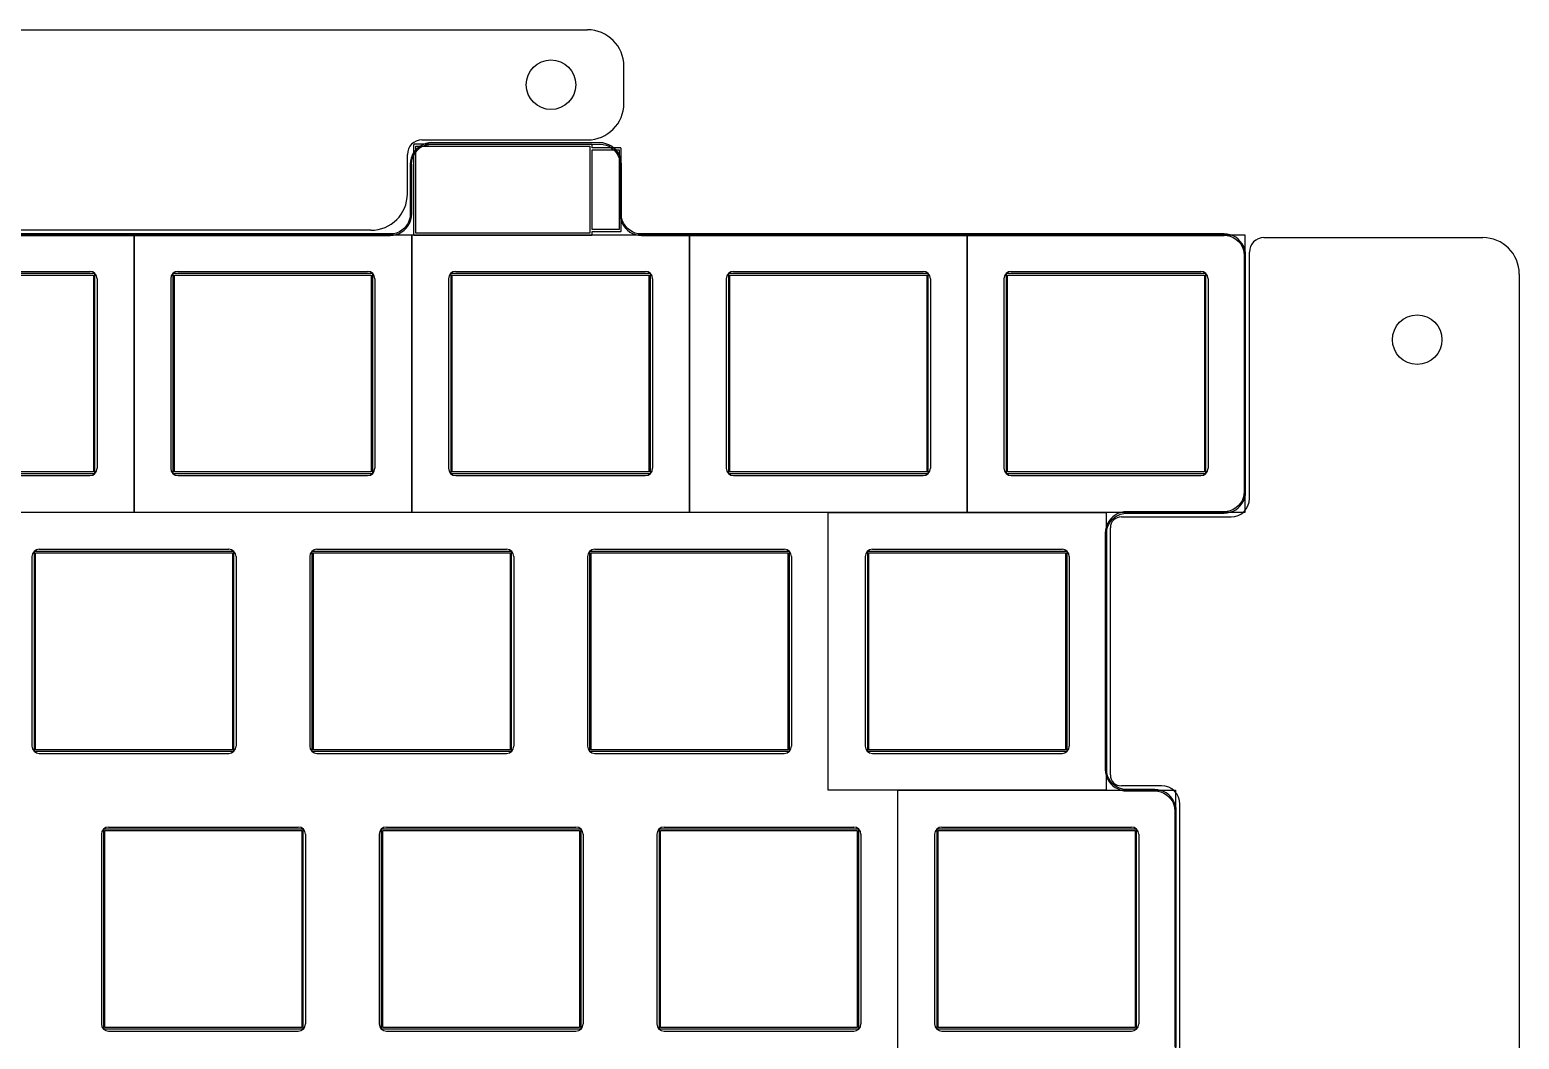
# Model space of a CAD drawing. Header units: millimetres. Extents: x 48 to 497, y 27 to 150.
# Drawn here: x 140.9 to 243, y 81 to 150.2 of the extents above; entities that cross this region are included whole.
import ezdxf

# ---------------------------------------------------------------- set-up
doc = ezdxf.new("R2010")
doc.units = ezdxf.units.MM
doc.layers.add('BLACK', color=20, linetype='Continuous')
doc.layers.add('ref', color=150, linetype='Continuous')

msp = doc.modelspace()

# ---------------------------------------------------------------- linework, layer by layer
for p, q in [((85.51, 150.23), (179.12, 150.23)), ((181.62, 145.18), (181.62, 147.73)), ((167.77, 142.68), (179.12, 142.68)), ((166.77, 138.98), (166.77, 141.68)), ((164.27, 136.48), (89.82, 136.48)), ((225.52, 135.98), (240.53, 135.98)), ((224.52, 118.08), (224.52, 134.98)), ((243.03, 133.48), (243.03, 29.38)), ((215.74, 116.83), (223.27, 116.83)), ((214.99, 99.13), (214.99, 116.08)), ((218.5, 98.38), (215.74, 98.38)), ((219.75, 80.08), (219.75, 97.13))]:
    msp.add_line(p, q)
for centre in [(176.62, 146.46), (236.03, 128.98)]:
    msp.add_circle(centre, 1.7)
for centre, radius, start, end in [((179.12, 147.73), 2.5, 0, 90), ((179.12, 145.18), 2.5, 270, 0), ((167.77, 141.68), 1, 90, 180), ((164.27, 138.98), 2.5, 270, 0), ((225.52, 134.98), 1, 90, 180), ((240.53, 133.48), 2.5, 0, 90), ((223.27, 118.08), 1.25, 270, 0), ((215.74, 116.08), 0.75, 90, 180), ((215.74, 99.13), 0.75, 180, 270), ((218.5, 97.13), 1.25, 0, 90)]:
    msp.add_arc(centre, radius, start, end)
at = {"layer": 'BLACK', "linetype": 'Continuous'}
for p, q in [((167.2, 142.33), (167.19, 142.31)), ((167.19, 142.31), (167.19, 136.21)), ((167.21, 142.35), (167.2, 142.35)), ((167.2, 142.35), (167.2, 142.33)), ((167.23, 142.37), (167.21, 142.36)), ((167.21, 142.36), (167.21, 142.35)), ((167.24, 142.38), (167.23, 142.37)), ((167.25, 142.38), (167.24, 142.38)), ((167.26, 142.38), (167.25, 142.38)), ((167.27, 142.39), (167.26, 142.38)), ((167.26, 142.38), (167.26, 142.38)), ((179.37, 142.39), (167.27, 142.39)), ((167.48, 142.12), (167.33, 141.97)), ((167.48, 142.12), (167.33, 141.97)), ((167.34, 136.29), (167.34, 142.24)), ((167.34, 142.24), (179.29, 142.24)), ((167.47, 141.98), (167.63, 142.13)), ((167.47, 141.98), (167.63, 142.13)), ((167.65, 142.25), (167.48, 142.12)), ((167.65, 142.25), (167.48, 142.12)), ((167.63, 142.13), (167.82, 142.24)), ((167.63, 142.13), (167.82, 142.24)), ((167.83, 142.35), (167.65, 142.25)), ((167.83, 142.35), (167.65, 142.25)), ((167.82, 142.24), (168.02, 142.32)), ((167.82, 142.24), (168.02, 142.32)), ((168.03, 142.43), (167.83, 142.35)), ((168.03, 142.43), (167.83, 142.35)), ((168.02, 142.32), (168.23, 142.37)), ((168.02, 142.32), (168.23, 142.37)), ((168.24, 142.47), (168.03, 142.43)), ((168.24, 142.47), (168.03, 142.43)), ((168.23, 142.37), (168.44, 142.39)), ((168.23, 142.37), (168.44, 142.39)), ((168.45, 142.49), (168.24, 142.47)), ((168.45, 142.49), (168.24, 142.47)), ((168.44, 142.39), (168.45, 142.39)), ((168.44, 142.39), (168.45, 142.39)), ((179.97, 142.48), (168.45, 142.49)), ((168.45, 142.49), (168.45, 142.49)), ((168.45, 142.49), (168.45, 142.49)), ((179.97, 142.48), (168.45, 142.49)), ((168.45, 142.49), (168.45, 142.49)), ((168.45, 142.49), (168.45, 142.49)), ((168.45, 142.39), (179.97, 142.38)), ((168.45, 142.39), (179.97, 142.38)), ((179.29, 142.24), (179.29, 136.29)), ((179.39, 142.38), (179.37, 142.39)), ((179.41, 142.38), (179.39, 142.38)), ((179.41, 142.37), (179.41, 142.38)), ((179.42, 142.37), (179.41, 142.37)), ((179.43, 142.35), (179.42, 142.37)), ((179.44, 142.34), (179.43, 142.35)), ((179.44, 142.33), (179.44, 142.34)), ((179.44, 142.32), (179.44, 142.33)), ((179.44, 142.31), (179.44, 142.32)), ((179.44, 142.32), (179.44, 142.32)), ((179.44, 142.14), (179.44, 142.31)), ((181.37, 142.14), (179.44, 142.14)), ((180.18, 142.47), (179.97, 142.48)), ((179.97, 142.48), (179.97, 142.48)), ((180.18, 142.47), (179.97, 142.48)), ((179.97, 142.48), (179.97, 142.48)), ((179.97, 142.38), (179.98, 142.39)), ((179.97, 142.38), (179.98, 142.39)), ((179.97, 142.38), (179.97, 142.38)), ((179.97, 142.38), (179.97, 142.38)), ((179.97, 142.38), (179.97, 142.38)), ((179.97, 142.38), (179.97, 142.38)), ((179.98, 142.39), (180.19, 142.37)), ((179.98, 142.39), (180.19, 142.37)), ((180.39, 142.42), (180.18, 142.47)), ((180.39, 142.42), (180.18, 142.47)), ((180.19, 142.37), (180.4, 142.32)), ((180.19, 142.37), (180.4, 142.32)), ((180.59, 142.35), (180.39, 142.42)), ((180.59, 142.35), (180.39, 142.42)), ((180.4, 142.32), (180.6, 142.24)), ((180.4, 142.32), (180.6, 142.24)), ((180.77, 142.25), (180.59, 142.35)), ((180.77, 142.25), (180.59, 142.35)), ((180.6, 142.24), (180.78, 142.12)), ((180.6, 142.24), (180.78, 142.12)), ((180.94, 142.12), (180.77, 142.25)), ((180.94, 142.12), (180.77, 142.25)), ((180.78, 142.12), (180.95, 141.98)), ((180.78, 142.12), (180.95, 141.98)), ((181.09, 141.97), (180.94, 142.12)), ((181.09, 141.97), (180.94, 142.12)), ((181.39, 142.13), (181.37, 142.14)), ((181.41, 142.13), (181.39, 142.13)), ((181.41, 142.12), (181.41, 142.13)), ((181.42, 142.12), (181.41, 142.12)), ((181.43, 142.1), (181.42, 142.12)), ((181.44, 142.09), (181.43, 142.1)), ((181.44, 142.08), (181.44, 142.09)), ((181.44, 142.07), (181.44, 142.08)), ((181.44, 142.06), (181.44, 142.07)), ((181.44, 142.07), (181.44, 142.07)), ((181.44, 136.46), (181.44, 142.06)), ((166.98, 141.22), (166.97, 141.01)), ((166.98, 141.22), (166.97, 141.01)), ((166.97, 141.01), (166.97, 141.01)), ((166.97, 141.01), (166.97, 141.01)), ((166.97, 141.01), (166.97, 141.01)), ((166.97, 141.01), (166.97, 137.61)), ((166.97, 141.01), (166.97, 141.01)), ((166.97, 141.01), (166.97, 141.01)), ((166.97, 141.01), (166.97, 141.01)), ((166.97, 141.01), (166.97, 137.61)), ((167.03, 141.42), (166.98, 141.22)), ((167.03, 141.42), (166.98, 141.22)), ((167.1, 141.62), (167.03, 141.42)), ((167.1, 141.62), (167.03, 141.42)), ((167.06, 141.01), (167.08, 141.22)), ((167.06, 141.01), (167.08, 141.22)), ((167.07, 141.01), (167.06, 141.01)), ((167.07, 141.01), (167.06, 141.01)), ((167.07, 137.61), (167.07, 141.01)), ((167.07, 137.61), (167.07, 141.01)), ((167.08, 141.22), (167.13, 141.43)), ((167.08, 141.22), (167.13, 141.43)), ((167.2, 141.81), (167.1, 141.62)), ((167.2, 141.81), (167.1, 141.62)), ((167.13, 141.43), (167.21, 141.63)), ((167.13, 141.43), (167.21, 141.63)), ((167.33, 141.97), (167.2, 141.81)), ((167.33, 141.97), (167.2, 141.81)), ((167.21, 141.63), (167.33, 141.82)), ((167.21, 141.63), (167.33, 141.82)), ((167.33, 141.82), (167.47, 141.98)), ((167.33, 141.82), (167.47, 141.98)), ((179.44, 136.54), (179.44, 141.99)), ((179.44, 141.99), (181.29, 141.99)), ((180.95, 141.98), (181.09, 141.82)), ((180.95, 141.98), (181.09, 141.82)), ((181.22, 141.8), (181.09, 141.97)), ((181.22, 141.8), (181.09, 141.97)), ((181.09, 141.82), (181.2, 141.63)), ((181.09, 141.82), (181.2, 141.63)), ((181.2, 141.63), (181.29, 141.43)), ((181.2, 141.63), (181.29, 141.43)), ((181.32, 141.62), (181.22, 141.8)), ((181.32, 141.62), (181.22, 141.8)), ((181.29, 141.99), (181.29, 136.54)), ((181.29, 141.43), (181.34, 141.22)), ((181.29, 141.43), (181.34, 141.22)), ((181.39, 141.42), (181.32, 141.62)), ((181.39, 141.42), (181.32, 141.62)), ((181.34, 141.22), (181.35, 141.01)), ((181.34, 141.22), (181.35, 141.01)), ((181.35, 141.01), (181.35, 141)), ((181.35, 141.01), (181.35, 141)), ((181.35, 141), (181.35, 141)), ((181.35, 141), (181.35, 141)), ((181.35, 141), (181.35, 137.61)), ((181.35, 141), (181.35, 141)), ((181.35, 141), (181.35, 141)), ((181.35, 141), (181.35, 137.61)), ((181.44, 141.21), (181.39, 141.42)), ((181.44, 141.21), (181.39, 141.42)), ((181.45, 141), (181.44, 141.21)), ((181.45, 141), (181.44, 141.21)), ((181.45, 137.61), (181.45, 141)), ((181.45, 141), (181.45, 141)), ((181.45, 137.61), (181.45, 141)), ((181.45, 141), (181.45, 141)), ((166.82, 136.98), (166.71, 136.8)), ((166.82, 136.98), (166.71, 136.8)), ((166.9, 137.18), (166.82, 136.98)), ((166.9, 137.18), (166.82, 136.98)), ((166.83, 136.81), (166.93, 136.99)), ((166.83, 136.81), (166.93, 136.99)), ((166.96, 137.39), (166.9, 137.18)), ((166.96, 137.39), (166.9, 137.18)), ((166.93, 136.99), (167.01, 137.19)), ((166.93, 136.99), (167.01, 137.19)), ((166.97, 137.6), (166.96, 137.39)), ((166.97, 137.6), (166.96, 137.39)), ((166.97, 137.61), (166.97, 137.6)), ((166.97, 137.61), (166.97, 137.6)), ((167.01, 137.19), (167.05, 137.4)), ((167.01, 137.19), (167.05, 137.4)), ((167.05, 137.4), (167.07, 137.61)), ((167.05, 137.4), (167.07, 137.61)), ((167.07, 137.61), (167.07, 137.61)), ((167.07, 137.61), (167.07, 137.61)), ((167.07, 137.61), (167.07, 137.61)), ((167.07, 137.61), (167.07, 137.61)), ((167.07, 137.61), (167.07, 137.61)), ((167.07, 137.61), (167.07, 137.61)), ((181.35, 137.61), (181.37, 137.4)), ((181.35, 137.61), (181.37, 137.4)), ((181.37, 137.4), (181.41, 137.19)), ((181.37, 137.4), (181.41, 137.19)), ((181.41, 137.19), (181.49, 136.99)), ((181.41, 137.19), (181.49, 136.99)), ((181.45, 137.6), (181.45, 137.61)), ((181.45, 137.61), (181.45, 137.61)), ((181.45, 137.61), (181.45, 137.61)), ((181.45, 137.6), (181.45, 137.61)), ((181.45, 137.61), (181.45, 137.61)), ((181.45, 137.61), (181.45, 137.61)), ((181.46, 137.39), (181.45, 137.6)), ((181.46, 137.39), (181.45, 137.6)), ((181.51, 137.18), (181.46, 137.39)), ((181.51, 137.18), (181.46, 137.39)), ((181.49, 136.99), (181.59, 136.81)), ((181.49, 136.99), (181.59, 136.81)), ((181.6, 136.98), (181.51, 137.18)), ((181.6, 136.98), (181.51, 137.18)), ((181.71, 136.8), (181.6, 136.98)), ((181.71, 136.8), (181.6, 136.98)), ((165.59, 136.23), (63.31, 136.23)), ((165.59, 136.23), (63.31, 136.23)), ((63.31, 136.13), (165.59, 136.13)), ((63.31, 136.13), (165.59, 136.13)), ((165.6, 136.23), (165.59, 136.23)), ((165.59, 136.23), (165.59, 136.23)), ((165.6, 136.23), (165.59, 136.23)), ((165.59, 136.23), (165.59, 136.23)), ((165.59, 136.13), (165.8, 136.15)), ((165.59, 136.13), (165.8, 136.15)), ((165.81, 136.24), (165.6, 136.23)), ((165.81, 136.24), (165.6, 136.23)), ((165.8, 136.15), (166.01, 136.19)), ((165.8, 136.15), (166.01, 136.19)), ((166.02, 136.29), (165.81, 136.24)), ((166.02, 136.29), (165.81, 136.24)), ((166.01, 136.19), (166.2, 136.26)), ((166.01, 136.19), (166.2, 136.26)), ((166.22, 136.38), (166.02, 136.29)), ((166.22, 136.38), (166.02, 136.29)), ((166.2, 136.26), (166.39, 136.37)), ((166.2, 136.26), (166.39, 136.37)), ((166.4, 136.49), (166.22, 136.38)), ((166.4, 136.49), (166.22, 136.38)), ((166.39, 136.37), (166.56, 136.49)), ((166.39, 136.37), (166.56, 136.49)), ((166.57, 136.63), (166.4, 136.49)), ((166.57, 136.63), (166.4, 136.49)), ((166.56, 136.49), (166.71, 136.64)), ((166.56, 136.49), (166.71, 136.64)), ((166.71, 136.8), (166.57, 136.63)), ((166.71, 136.8), (166.57, 136.63)), ((166.71, 136.64), (166.83, 136.81)), ((166.71, 136.64), (166.83, 136.81)), ((167.19, 136.21), (167.2, 136.2)), ((167.2, 136.2), (167.2, 136.2)), ((167.2, 136.2), (167.2, 136.19)), ((167.2, 136.19), (167.2, 136.18)), ((167.2, 136.18), (167.21, 136.17)), ((167.21, 136.17), (167.22, 136.15)), ((167.22, 136.15), (167.23, 136.15)), ((167.23, 136.15), (167.23, 136.15)), ((167.23, 136.15), (167.25, 136.14)), ((167.25, 136.14), (167.27, 136.14)), ((167.27, 136.14), (179.37, 136.14)), ((179.29, 136.29), (167.34, 136.29)), ((179.37, 136.14), (179.38, 136.14)), ((179.38, 136.14), (179.38, 136.14)), ((179.38, 136.14), (179.39, 136.14)), ((179.39, 136.14), (179.4, 136.14)), ((179.4, 136.14), (179.41, 136.15)), ((179.41, 136.15), (179.43, 136.16)), ((179.43, 136.17), (179.44, 136.19)), ((179.43, 136.16), (179.43, 136.17)), ((179.43, 136.17), (179.43, 136.17)), ((181.29, 136.54), (179.44, 136.54)), ((179.44, 136.21), (179.44, 136.39)), ((179.44, 136.39), (181.37, 136.39)), ((179.44, 136.19), (179.44, 136.21)), ((181.37, 136.39), (181.38, 136.39)), ((181.38, 136.39), (181.38, 136.39)), ((181.38, 136.39), (181.39, 136.39)), ((181.39, 136.39), (181.4, 136.39)), ((181.4, 136.39), (181.41, 136.4)), ((181.41, 136.4), (181.43, 136.41)), ((181.43, 136.42), (181.44, 136.44)), ((181.43, 136.41), (181.43, 136.42)), ((181.43, 136.42), (181.43, 136.42)), ((181.44, 136.44), (181.44, 136.46)), ((181.59, 136.81), (181.71, 136.64)), ((181.59, 136.81), (181.71, 136.64)), ((181.85, 136.63), (181.71, 136.8)), ((181.85, 136.63), (181.71, 136.8)), ((181.71, 136.64), (181.86, 136.49)), ((181.71, 136.64), (181.86, 136.49)), ((182.02, 136.49), (181.85, 136.63)), ((182.02, 136.49), (181.85, 136.63)), ((181.86, 136.49), (182.03, 136.36)), ((181.86, 136.49), (182.03, 136.36)), ((182.2, 136.38), (182.02, 136.49)), ((182.2, 136.38), (182.02, 136.49)), ((182.03, 136.36), (182.22, 136.26)), ((182.03, 136.36), (182.22, 136.26)), ((182.4, 136.29), (182.2, 136.38)), ((182.4, 136.29), (182.2, 136.38)), ((182.22, 136.26), (182.41, 136.19)), ((182.22, 136.26), (182.41, 136.19)), ((182.61, 136.24), (182.4, 136.29)), ((182.61, 136.24), (182.4, 136.29)), ((182.41, 136.19), (182.62, 136.14)), ((182.41, 136.19), (182.62, 136.14)), ((182.82, 136.23), (182.61, 136.24)), ((182.82, 136.23), (182.61, 136.24)), ((182.62, 136.14), (182.83, 136.13)), ((182.62, 136.14), (182.83, 136.13)), ((182.83, 136.23), (182.82, 136.23)), ((182.83, 136.23), (182.82, 136.23)), ((222.79, 136.23), (182.83, 136.23)), ((222.79, 136.23), (182.83, 136.23)), ((182.83, 136.13), (182.83, 136.13)), ((182.83, 136.13), (182.83, 136.13)), ((182.83, 136.13), (182.83, 136.13)), ((182.83, 136.13), (222.79, 136.13)), ((182.83, 136.13), (182.83, 136.13)), ((182.83, 136.13), (182.83, 136.13)), ((182.83, 136.13), (182.83, 136.13)), ((182.83, 136.13), (222.79, 136.13)), ((223, 136.22), (222.79, 136.23)), ((222.79, 136.23), (222.79, 136.23)), ((222.79, 136.23), (222.79, 136.23)), ((223, 136.22), (222.79, 136.23)), ((222.79, 136.23), (222.79, 136.23)), ((222.79, 136.23), (222.79, 136.23)), ((222.79, 136.13), (222.79, 136.14)), ((222.79, 136.14), (223, 136.12)), ((222.79, 136.13), (222.79, 136.14)), ((222.79, 136.14), (223, 136.12)), ((223.2, 136.17), (223, 136.22)), ((223.2, 136.17), (223, 136.22)), ((223, 136.12), (223.21, 136.07)), ((223, 136.12), (223.21, 136.07)), ((223.4, 136.1), (223.2, 136.17)), ((223.4, 136.1), (223.2, 136.17)), ((223.21, 136.07), (223.41, 135.98)), ((223.21, 136.07), (223.41, 135.98)), ((223.59, 136), (223.4, 136.1)), ((223.59, 136), (223.4, 136.1)), ((223.41, 135.98), (223.6, 135.87)), ((223.41, 135.98), (223.6, 135.87)), ((223.75, 135.87), (223.59, 136)), ((223.75, 135.87), (223.59, 136)), ((223.6, 135.87), (223.76, 135.73)), ((223.6, 135.87), (223.76, 135.73)), ((223.9, 135.72), (223.75, 135.87)), ((223.9, 135.72), (223.75, 135.87)), ((223.76, 135.73), (223.91, 135.57)), ((223.76, 135.73), (223.91, 135.57)), ((224.03, 135.55), (223.9, 135.72)), ((224.03, 135.55), (223.9, 135.72)), ((223.91, 135.57), (224.02, 135.38)), ((223.91, 135.57), (224.02, 135.38)), ((224.02, 135.38), (224.1, 135.18)), ((224.02, 135.38), (224.1, 135.18)), ((224.13, 135.37), (224.03, 135.55)), ((224.13, 135.37), (224.03, 135.55)), ((224.1, 135.18), (224.15, 134.97)), ((224.1, 135.18), (224.15, 134.97)), ((224.21, 135.17), (224.13, 135.37)), ((224.21, 135.17), (224.13, 135.37)), ((224.15, 134.97), (224.17, 134.76)), ((224.15, 134.97), (224.17, 134.76)), ((224.25, 134.96), (224.21, 135.17)), ((224.25, 134.96), (224.21, 135.17)), ((224.26, 134.75), (224.25, 134.96)), ((224.26, 134.75), (224.25, 134.96)), ((224.17, 134.76), (224.16, 134.75)), ((224.17, 134.76), (224.16, 134.75)), ((224.16, 134.75), (224.16, 118.56)), ((224.16, 134.75), (224.16, 118.56)), ((224.26, 118.56), (224.26, 134.75)), ((224.26, 134.75), (224.26, 134.75)), ((224.26, 134.75), (224.26, 134.75)), ((224.26, 118.56), (224.26, 134.75)), ((224.26, 134.75), (224.26, 134.75)), ((224.26, 134.75), (224.26, 134.75)), ((145.29, 133.51), (131.69, 133.51)), ((131.74, 133.41), (145.24, 133.41)), ((145.24, 133.41), (145.24, 119.91)), ((145.33, 133.49), (145.29, 133.51)), ((145.34, 133.46), (145.33, 133.49)), ((145.34, 119.86), (145.34, 133.46)), ((150.71, 133.49), (150.69, 133.46)), ((150.69, 133.46), (150.69, 119.86)), ((150.74, 133.51), (150.71, 133.49)), ((164.34, 133.51), (150.74, 133.51)), ((150.79, 119.91), (150.79, 133.41)), ((150.79, 133.41), (164.29, 133.41)), ((164.29, 133.41), (164.29, 119.91)), ((164.38, 133.49), (164.34, 133.51)), ((164.39, 133.46), (164.38, 133.49)), ((164.39, 119.86), (164.39, 133.46)), ((169.76, 133.49), (169.74, 133.46)), ((169.74, 133.46), (169.74, 119.86)), ((169.79, 133.51), (169.76, 133.49)), ((183.39, 133.51), (169.79, 133.51)), ((169.84, 119.91), (169.84, 133.41)), ((169.84, 133.41), (183.34, 133.41)), ((183.34, 133.41), (183.34, 119.91)), ((183.43, 133.49), (183.39, 133.51)), ((183.44, 133.46), (183.43, 133.49)), ((183.44, 119.86), (183.44, 133.46)), ((188.81, 133.49), (188.79, 133.46)), ((188.79, 133.46), (188.79, 119.86)), ((188.84, 133.51), (188.81, 133.49)), ((202.44, 133.51), (188.84, 133.51)), ((188.89, 119.91), (188.89, 133.41)), ((188.89, 133.41), (202.39, 133.41)), ((202.39, 133.41), (202.39, 119.91)), ((202.48, 133.49), (202.44, 133.51)), ((202.49, 133.46), (202.48, 133.49)), ((202.49, 119.86), (202.49, 133.46)), ((207.86, 133.49), (207.84, 133.46)), ((207.84, 133.46), (207.84, 119.86)), ((207.89, 133.51), (207.86, 133.49)), ((221.49, 133.51), (207.89, 133.51)), ((207.94, 119.91), (207.94, 133.41)), ((207.94, 133.41), (221.44, 133.41)), ((221.44, 133.41), (221.44, 119.91)), ((221.53, 133.49), (221.49, 133.51)), ((221.54, 133.46), (221.53, 133.49)), ((221.54, 119.86), (221.54, 133.46)), ((131.69, 119.81), (145.29, 119.81)), ((145.24, 119.91), (131.74, 119.91)), ((145.29, 119.81), (145.33, 119.82)), ((145.33, 119.82), (145.34, 119.86)), ((150.69, 119.86), (150.71, 119.82)), ((150.71, 119.82), (150.74, 119.81)), ((150.74, 119.81), (164.34, 119.81)), ((164.29, 119.91), (150.79, 119.91)), ((164.34, 119.81), (164.38, 119.82)), ((164.38, 119.82), (164.39, 119.86)), ((169.74, 119.86), (169.76, 119.82)), ((169.76, 119.82), (169.79, 119.81)), ((169.79, 119.81), (183.39, 119.81)), ((183.34, 119.91), (169.84, 119.91)), ((183.39, 119.81), (183.43, 119.82)), ((183.43, 119.82), (183.44, 119.86)), ((188.79, 119.86), (188.81, 119.82)), ((188.81, 119.82), (188.84, 119.81)), ((188.84, 119.81), (202.44, 119.81)), ((202.39, 119.91), (188.89, 119.91)), ((202.44, 119.81), (202.48, 119.82)), ((202.48, 119.82), (202.49, 119.86)), ((207.84, 119.86), (207.86, 119.82)), ((207.86, 119.82), (207.89, 119.81)), ((207.89, 119.81), (221.49, 119.81)), ((221.44, 119.91), (207.94, 119.91)), ((221.49, 119.81), (221.53, 119.82)), ((221.53, 119.82), (221.54, 119.86)), ((224.17, 118.55), (224.15, 118.34)), ((224.17, 118.55), (224.15, 118.34)), ((224.16, 118.56), (224.17, 118.55)), ((224.16, 118.56), (224.17, 118.55)), ((224.25, 118.35), (224.26, 118.56)), ((224.25, 118.35), (224.26, 118.56)), ((224.26, 118.56), (224.26, 118.56)), ((224.26, 118.56), (224.26, 118.56)), ((223.76, 117.58), (223.6, 117.44)), ((223.76, 117.58), (223.6, 117.44)), ((223.75, 117.44), (223.9, 117.59)), ((223.75, 117.44), (223.9, 117.59)), ((223.9, 117.75), (223.76, 117.58)), ((223.9, 117.75), (223.76, 117.58)), ((224.02, 117.93), (223.9, 117.75)), ((224.02, 117.93), (223.9, 117.75)), ((223.9, 117.59), (224.03, 117.76)), ((223.9, 117.59), (224.03, 117.76)), ((224.1, 118.13), (224.02, 117.93)), ((224.1, 118.13), (224.02, 117.93)), ((224.03, 117.76), (224.13, 117.95)), ((224.03, 117.76), (224.13, 117.95)), ((224.15, 118.34), (224.1, 118.13)), ((224.15, 118.34), (224.1, 118.13)), ((224.13, 117.95), (224.2, 118.14)), ((224.13, 117.95), (224.2, 118.14)), ((224.2, 118.14), (224.25, 118.35)), ((224.2, 118.14), (224.25, 118.35)), ((214.87, 116.5), (214.77, 116.32)), ((214.87, 116.5), (214.77, 116.32)), ((215, 116.67), (214.87, 116.5)), ((215, 116.67), (214.87, 116.5)), ((214.89, 116.33), (215, 116.51)), ((214.89, 116.33), (215, 116.51)), ((215.15, 116.82), (215, 116.67)), ((215.15, 116.82), (215, 116.67)), ((215, 116.51), (215.14, 116.68)), ((215, 116.51), (215.14, 116.68)), ((215.14, 116.68), (215.31, 116.82)), ((215.14, 116.68), (215.31, 116.82)), ((215.32, 116.95), (215.15, 116.82)), ((215.32, 116.95), (215.15, 116.82)), ((215.31, 116.82), (215.49, 116.93)), ((215.31, 116.82), (215.49, 116.93)), ((215.5, 117.05), (215.32, 116.95)), ((215.5, 117.05), (215.32, 116.95)), ((215.49, 116.93), (215.69, 117.02)), ((215.49, 116.93), (215.69, 117.02)), ((215.7, 117.12), (215.5, 117.05)), ((215.7, 117.12), (215.5, 117.05)), ((215.69, 117.02), (215.9, 117.07)), ((215.69, 117.02), (215.9, 117.07)), ((215.91, 117.17), (215.7, 117.12)), ((215.91, 117.17), (215.7, 117.12)), ((215.9, 117.07), (216.11, 117.08)), ((215.9, 117.07), (216.11, 117.08)), ((216.12, 117.18), (215.91, 117.17)), ((216.12, 117.18), (215.91, 117.17)), ((216.11, 117.08), (216.12, 117.08)), ((216.11, 117.08), (216.12, 117.08)), ((222.79, 117.18), (216.12, 117.18)), ((216.12, 117.18), (216.12, 117.18)), ((222.79, 117.18), (216.12, 117.18)), ((216.12, 117.18), (216.12, 117.18)), ((216.12, 117.08), (216.12, 117.08)), ((216.12, 117.08), (216.12, 117.08)), ((216.12, 117.08), (222.79, 117.08)), ((216.12, 117.08), (216.12, 117.08)), ((216.12, 117.08), (216.12, 117.08)), ((216.12, 117.08), (222.79, 117.08)), ((223, 117.19), (222.79, 117.18)), ((223, 117.19), (222.79, 117.18)), ((222.79, 117.18), (222.79, 117.18)), ((222.79, 117.18), (222.79, 117.18)), ((222.79, 117.18), (222.79, 117.18)), ((222.79, 117.18), (222.79, 117.18)), ((222.79, 117.08), (223, 117.1)), ((222.79, 117.08), (223, 117.1)), ((222.79, 117.08), (222.79, 117.08)), ((222.79, 117.08), (222.79, 117.08)), ((223.21, 117.24), (223, 117.19)), ((223.21, 117.24), (223, 117.19)), ((223, 117.1), (223.2, 117.14)), ((223, 117.1), (223.2, 117.14)), ((223.2, 117.14), (223.4, 117.21)), ((223.2, 117.14), (223.4, 117.21)), ((223.41, 117.33), (223.21, 117.24)), ((223.41, 117.33), (223.21, 117.24)), ((223.4, 117.21), (223.59, 117.32)), ((223.4, 117.21), (223.59, 117.32)), ((223.6, 117.44), (223.41, 117.33)), ((223.6, 117.44), (223.41, 117.33)), ((223.59, 117.32), (223.75, 117.44)), ((223.59, 117.32), (223.75, 117.44)), ((214.65, 115.91), (214.64, 115.7)), ((214.65, 115.91), (214.64, 115.7)), ((214.64, 115.7), (214.64, 115.7)), ((214.64, 115.7), (214.64, 115.7)), ((214.64, 115.7), (214.64, 99.51)), ((214.64, 115.7), (214.64, 115.7)), ((214.64, 115.7), (214.64, 115.7)), ((214.64, 115.7), (214.64, 99.51)), ((214.7, 116.12), (214.65, 115.91)), ((214.7, 116.12), (214.65, 115.91)), ((214.77, 116.32), (214.7, 116.12)), ((214.77, 116.32), (214.7, 116.12)), ((214.74, 115.71), (214.75, 115.92)), ((214.74, 115.71), (214.75, 115.92)), ((214.74, 115.7), (214.74, 115.71)), ((214.74, 115.7), (214.74, 115.71)), ((214.74, 99.51), (214.74, 115.7)), ((214.74, 99.51), (214.74, 115.7)), ((214.75, 115.92), (214.8, 116.13)), ((214.75, 115.92), (214.8, 116.13)), ((214.8, 116.13), (214.89, 116.33)), ((214.8, 116.13), (214.89, 116.33)), ((141.18, 114.44), (141.17, 114.41)), ((141.22, 114.46), (141.18, 114.44)), ((154.82, 114.46), (141.22, 114.46)), ((154.85, 114.44), (154.82, 114.46)), ((154.87, 114.41), (154.85, 114.44)), ((160.23, 114.44), (160.22, 114.41)), ((160.27, 114.46), (160.23, 114.44)), ((173.87, 114.46), (160.27, 114.46)), ((173.9, 114.44), (173.87, 114.46)), ((173.92, 114.41), (173.9, 114.44)), ((179.28, 114.44), (179.27, 114.41)), ((179.32, 114.46), (179.28, 114.44)), ((192.92, 114.46), (179.32, 114.46)), ((192.95, 114.44), (192.92, 114.46)), ((192.97, 114.41), (192.95, 114.44)), ((198.33, 114.44), (198.32, 114.41)), ((198.37, 114.46), (198.33, 114.44)), ((211.97, 114.46), (198.37, 114.46)), ((212, 114.44), (211.97, 114.46)), ((212.02, 114.41), (212, 114.44)), ((141.17, 114.41), (141.17, 100.81)), ((141.27, 100.86), (141.27, 114.36)), ((141.27, 114.36), (154.77, 114.36)), ((154.77, 114.36), (154.77, 100.86)), ((154.87, 100.81), (154.87, 114.41)), ((160.22, 114.41), (160.22, 100.81)), ((160.32, 100.86), (160.32, 114.36)), ((160.32, 114.36), (173.82, 114.36)), ((173.82, 114.36), (173.82, 100.86)), ((173.92, 100.81), (173.92, 114.41)), ((179.27, 114.41), (179.27, 100.81)), ((179.37, 100.86), (179.37, 114.36)), ((179.37, 114.36), (192.87, 114.36)), ((192.87, 114.36), (192.87, 100.86)), ((192.97, 100.81), (192.97, 114.41)), ((198.32, 114.41), (198.32, 100.81)), ((198.42, 100.86), (198.42, 114.36)), ((198.42, 114.36), (211.92, 114.36)), ((211.92, 114.36), (211.92, 100.86)), ((212.02, 100.81), (212.02, 114.41)), ((141.17, 100.81), (141.18, 100.77)), ((141.18, 100.77), (141.22, 100.76)), ((141.22, 100.76), (154.82, 100.76)), ((154.77, 100.86), (141.27, 100.86)), ((154.82, 100.76), (154.85, 100.77)), ((154.85, 100.77), (154.87, 100.81)), ((160.22, 100.81), (160.23, 100.77)), ((160.23, 100.77), (160.27, 100.76)), ((160.27, 100.76), (173.87, 100.76)), ((173.82, 100.86), (160.32, 100.86)), ((173.87, 100.76), (173.9, 100.77)), ((173.9, 100.77), (173.92, 100.81)), ((179.27, 100.81), (179.28, 100.77)), ((179.28, 100.77), (179.32, 100.76)), ((179.32, 100.76), (192.92, 100.76)), ((192.87, 100.86), (179.37, 100.86)), ((192.92, 100.76), (192.95, 100.77)), ((192.95, 100.77), (192.97, 100.81)), ((198.32, 100.81), (198.33, 100.77)), ((198.33, 100.77), (198.37, 100.76)), ((198.37, 100.76), (211.97, 100.76)), ((211.92, 100.86), (198.42, 100.86)), ((211.97, 100.76), (212, 100.77)), ((212, 100.77), (212.02, 100.81)), ((214.64, 99.51), (214.66, 99.3)), ((214.64, 99.51), (214.66, 99.3)), ((214.66, 99.3), (214.7, 99.09)), ((214.66, 99.3), (214.7, 99.09)), ((214.7, 99.09), (214.77, 98.9)), ((214.7, 99.09), (214.77, 98.9)), ((214.74, 99.5), (214.74, 99.51)), ((214.74, 99.51), (214.74, 99.51)), ((214.74, 99.51), (214.74, 99.51)), ((214.74, 99.5), (214.74, 99.51)), ((214.74, 99.51), (214.74, 99.51)), ((214.74, 99.51), (214.74, 99.51)), ((214.75, 99.29), (214.74, 99.5)), ((214.75, 99.29), (214.74, 99.5)), ((214.8, 99.08), (214.75, 99.29)), ((214.8, 99.08), (214.75, 99.29)), ((214.77, 98.9), (214.88, 98.71)), ((214.77, 98.9), (214.88, 98.71)), ((214.89, 98.88), (214.8, 99.08)), ((214.89, 98.88), (214.8, 99.08)), ((214.88, 98.71), (215, 98.54)), ((214.88, 98.71), (215, 98.54)), ((215, 98.7), (214.89, 98.88)), ((215, 98.7), (214.89, 98.88)), ((215.14, 98.53), (215, 98.7)), ((215.14, 98.53), (215, 98.7)), ((215, 98.54), (215.15, 98.39)), ((215, 98.54), (215.15, 98.39)), ((215.31, 98.39), (215.14, 98.53)), ((215.31, 98.39), (215.14, 98.53)), ((215.15, 98.39), (215.32, 98.27)), ((215.15, 98.39), (215.32, 98.27)), ((215.49, 98.28), (215.31, 98.39)), ((215.49, 98.28), (215.31, 98.39)), ((215.32, 98.27), (215.51, 98.17)), ((215.32, 98.27), (215.51, 98.17)), ((215.69, 98.2), (215.49, 98.28)), ((215.69, 98.2), (215.49, 98.28)), ((215.51, 98.17), (215.7, 98.09)), ((215.51, 98.17), (215.7, 98.09)), ((215.9, 98.14), (215.69, 98.2)), ((215.9, 98.14), (215.69, 98.2)), ((215.7, 98.09), (215.91, 98.05)), ((215.7, 98.09), (215.91, 98.05)), ((216.11, 98.13), (215.9, 98.14)), ((216.11, 98.13), (215.9, 98.14)), ((216.12, 98.13), (216.11, 98.13)), ((216.12, 98.13), (216.11, 98.13)), ((218.03, 98.13), (216.12, 98.13)), ((216.12, 98.13), (216.12, 98.13)), ((216.12, 98.13), (216.12, 98.13)), ((218.03, 98.13), (216.12, 98.13)), ((216.12, 98.13), (216.12, 98.13)), ((216.12, 98.13), (216.12, 98.13)), ((218.24, 98.12), (218.03, 98.13)), ((218.03, 98.13), (218.03, 98.13)), ((218.24, 98.12), (218.03, 98.13)), ((218.03, 98.13), (218.03, 98.13)), ((218.44, 98.07), (218.24, 98.12)), ((218.44, 98.07), (218.24, 98.12)), ((218.64, 98), (218.44, 98.07)), ((218.64, 98), (218.44, 98.07)), ((215.91, 98.05), (216.12, 98.03)), ((215.91, 98.05), (216.12, 98.03)), ((216.12, 98.03), (216.12, 98.03)), ((216.12, 98.03), (218.03, 98.03)), ((216.12, 98.03), (216.12, 98.03)), ((216.12, 98.03), (218.03, 98.03)), ((218.03, 98.03), (218.03, 98.04)), ((218.03, 98.04), (218.24, 98.02)), ((218.03, 98.03), (218.03, 98.04)), ((218.03, 98.04), (218.24, 98.02)), ((218.03, 98.03), (218.03, 98.03)), ((218.03, 98.03), (218.03, 98.03)), ((218.03, 98.03), (218.03, 98.03)), ((218.03, 98.03), (218.03, 98.03)), ((218.24, 98.02), (218.45, 97.97)), ((218.24, 98.02), (218.45, 97.97)), ((218.45, 97.97), (218.65, 97.88)), ((218.45, 97.97), (218.65, 97.88)), ((218.82, 97.9), (218.64, 98)), ((218.82, 97.9), (218.64, 98)), ((218.65, 97.88), (218.84, 97.77)), ((218.65, 97.88), (218.84, 97.77)), ((218.99, 97.77), (218.82, 97.9)), ((218.99, 97.77), (218.82, 97.9)), ((218.84, 97.77), (219, 97.63)), ((218.84, 97.77), (219, 97.63)), ((219.14, 97.62), (218.99, 97.77)), ((219.14, 97.62), (218.99, 97.77)), ((219, 97.63), (219.14, 97.47)), ((219, 97.63), (219.14, 97.47)), ((219.27, 97.45), (219.14, 97.62)), ((219.27, 97.45), (219.14, 97.62)), ((219.14, 97.47), (219.26, 97.28)), ((219.14, 97.47), (219.26, 97.28)), ((219.26, 97.28), (219.34, 97.08)), ((219.26, 97.28), (219.34, 97.08)), ((219.37, 97.27), (219.27, 97.45)), ((219.37, 97.27), (219.27, 97.45)), ((219.34, 97.08), (219.39, 96.87)), ((219.34, 97.08), (219.39, 96.87)), ((219.44, 97.07), (219.37, 97.27)), ((219.44, 97.07), (219.37, 97.27)), ((219.49, 96.86), (219.44, 97.07)), ((219.49, 96.86), (219.44, 97.07)), ((219.39, 96.87), (219.41, 96.66)), ((219.39, 96.87), (219.41, 96.66)), ((219.41, 96.66), (219.4, 96.65)), ((219.41, 96.66), (219.4, 96.65)), ((219.4, 96.65), (219.4, 80.46)), ((219.4, 96.65), (219.4, 80.46)), ((219.5, 96.65), (219.49, 96.86)), ((219.5, 96.65), (219.49, 96.86)), ((219.5, 80.46), (219.5, 96.65)), ((219.5, 96.65), (219.5, 96.65)), ((219.5, 96.65), (219.5, 96.65)), ((219.5, 80.46), (219.5, 96.65)), ((219.5, 96.65), (219.5, 96.65)), ((219.5, 96.65), (219.5, 96.65)), ((145.94, 95.39), (145.93, 95.36)), ((145.93, 95.36), (145.93, 81.76)), ((145.98, 95.41), (145.94, 95.39)), ((159.58, 95.41), (145.98, 95.41)), ((146.03, 81.81), (146.03, 95.31)), ((146.03, 95.31), (159.53, 95.31)), ((159.53, 95.31), (159.53, 81.81)), ((159.61, 95.39), (159.58, 95.41)), ((159.63, 95.36), (159.61, 95.39)), ((159.63, 81.76), (159.63, 95.36)), ((164.99, 95.39), (164.98, 95.36)), ((164.98, 95.36), (164.98, 81.76)), ((165.03, 95.41), (164.99, 95.39)), ((178.63, 95.41), (165.03, 95.41)), ((165.08, 81.81), (165.08, 95.31)), ((165.08, 95.31), (178.58, 95.31)), ((178.58, 95.31), (178.58, 81.81)), ((178.66, 95.39), (178.63, 95.41)), ((178.68, 95.36), (178.66, 95.39)), ((178.68, 81.76), (178.68, 95.36)), ((184.04, 95.39), (184.03, 95.36)), ((184.03, 95.36), (184.03, 81.76)), ((184.08, 95.41), (184.04, 95.39)), ((197.68, 95.41), (184.08, 95.41)), ((184.13, 81.81), (184.13, 95.31)), ((184.13, 95.31), (197.63, 95.31)), ((197.63, 95.31), (197.63, 81.81)), ((197.71, 95.39), (197.68, 95.41)), ((197.73, 95.36), (197.71, 95.39)), ((197.73, 81.76), (197.73, 95.36)), ((203.09, 95.39), (203.08, 95.36)), ((203.08, 95.36), (203.08, 81.76)), ((203.13, 95.41), (203.09, 95.39)), ((216.73, 95.41), (203.13, 95.41)), ((203.18, 81.81), (203.18, 95.31)), ((203.18, 95.31), (216.68, 95.31)), ((216.68, 95.31), (216.68, 81.81)), ((216.76, 95.39), (216.73, 95.41)), ((216.78, 95.36), (216.76, 95.39)), ((216.78, 81.76), (216.78, 95.36)), ((145.93, 81.76), (145.94, 81.72)), ((159.53, 81.81), (146.03, 81.81)), ((159.61, 81.72), (159.63, 81.76)), ((164.98, 81.76), (164.99, 81.72)), ((178.58, 81.81), (165.08, 81.81)), ((178.66, 81.72), (178.68, 81.76)), ((184.03, 81.76), (184.04, 81.72)), ((197.63, 81.81), (184.13, 81.81)), ((197.71, 81.72), (197.73, 81.76)), ((203.08, 81.76), (203.09, 81.72)), ((216.68, 81.81), (203.18, 81.81)), ((216.76, 81.72), (216.78, 81.76)), ((145.94, 81.72), (145.98, 81.71)), ((145.98, 81.71), (159.58, 81.71)), ((159.58, 81.71), (159.61, 81.72)), ((164.99, 81.72), (165.03, 81.71)), ((165.03, 81.71), (178.63, 81.71)), ((178.63, 81.71), (178.66, 81.72)), ((184.04, 81.72), (184.08, 81.71)), ((184.08, 81.71), (197.68, 81.71)), ((197.68, 81.71), (197.71, 81.72)), ((203.09, 81.72), (203.13, 81.71)), ((203.13, 81.71), (216.73, 81.71)), ((216.73, 81.71), (216.76, 81.72))]:
    msp.add_line(p, q, dxfattribs=at)
at = {"layer": 'ref'}
for p, q in [((131.99, 133.66), (144.99, 133.66)), ((145.49, 133.16), (145.49, 120.16)), ((150.54, 133.16), (150.54, 120.16)), ((151.04, 133.66), (164.04, 133.66)), ((164.54, 133.16), (164.54, 120.16)), ((169.59, 133.16), (169.59, 120.16)), ((170.09, 133.66), (183.09, 133.66)), ((183.59, 133.16), (183.59, 120.16)), ((188.64, 133.16), (188.64, 120.16)), ((189.14, 133.66), (202.14, 133.66)), ((202.64, 133.16), (202.64, 120.16)), ((207.69, 133.16), (207.69, 120.16)), ((208.19, 133.66), (221.19, 133.66)), ((221.69, 133.16), (221.69, 120.16)), ((131.99, 119.66), (144.99, 119.66)), ((151.04, 119.66), (164.04, 119.66)), ((170.09, 119.66), (183.09, 119.66)), ((189.14, 119.66), (202.14, 119.66)), ((208.19, 119.66), (221.19, 119.66)), ((141.52, 114.61), (154.52, 114.61)), ((160.57, 114.61), (173.57, 114.61)), ((179.62, 114.61), (192.62, 114.61)), ((198.67, 114.61), (211.67, 114.61)), ((141.02, 114.11), (141.02, 101.11)), ((155.02, 114.11), (155.02, 101.11)), ((160.07, 114.11), (160.07, 101.11)), ((174.07, 114.11), (174.07, 101.11)), ((179.12, 114.11), (179.12, 101.11)), ((193.12, 114.11), (193.12, 101.11)), ((198.17, 114.11), (198.17, 101.11)), ((212.17, 114.11), (212.17, 101.11)), ((141.52, 100.61), (154.52, 100.61)), ((160.57, 100.61), (173.57, 100.61)), ((179.62, 100.61), (192.62, 100.61)), ((198.67, 100.61), (211.67, 100.61)), ((145.78, 95.06), (145.78, 82.06)), ((146.28, 95.56), (159.28, 95.56)), ((159.78, 95.06), (159.78, 82.06)), ((164.83, 95.06), (164.83, 82.06)), ((165.33, 95.56), (178.33, 95.56)), ((178.83, 95.06), (178.83, 82.06)), ((183.88, 95.06), (183.88, 82.06)), ((184.38, 95.56), (197.38, 95.56)), ((197.88, 95.06), (197.88, 82.06)), ((202.93, 95.06), (202.93, 82.06)), ((203.43, 95.56), (216.43, 95.56)), ((216.93, 95.06), (216.93, 82.06)), ((146.28, 81.56), (159.28, 81.56)), ((165.33, 81.56), (178.33, 81.56)), ((184.38, 81.56), (197.38, 81.56)), ((203.43, 81.56), (216.43, 81.56))]:
    msp.add_line(p, q, dxfattribs=at)
for points in [[(128.97, 136.18), (148.02, 136.18), (148.02, 117.13), (128.97, 117.13)], [(148.02, 136.18), (167.07, 136.18), (167.07, 117.13), (148.02, 117.13)], [(167.07, 136.18), (186.12, 136.18), (186.12, 117.13), (167.07, 117.13)], [(186.12, 136.18), (205.17, 136.18), (205.17, 117.13), (186.12, 117.13)], [(205.17, 136.18), (224.22, 136.18), (224.22, 117.13), (205.17, 117.13)], [(195.64, 117.13), (214.69, 117.13), (214.69, 98.08), (195.64, 98.08)], [(200.4, 98.08), (219.45, 98.08), (219.45, 79.03), (200.4, 79.03)]]:
    msp.add_lwpolyline(points, close=True, dxfattribs=at)
for centre, start, end in [((144.99, 133.16), 0, 90), ((151.04, 133.16), 90, 180), ((164.04, 133.16), 0, 90), ((170.09, 133.16), 90, 180), ((183.09, 133.16), 0, 90), ((189.14, 133.16), 90, 180), ((202.14, 133.16), 0, 90), ((208.19, 133.16), 90, 180), ((221.19, 133.16), 0, 90), ((144.99, 120.16), 270, 0), ((151.04, 120.16), 180, 270), ((164.04, 120.16), 270, 0), ((170.09, 120.16), 180, 270), ((183.09, 120.16), 270, 0), ((189.14, 120.16), 180, 270), ((202.14, 120.16), 270, 0), ((208.19, 120.16), 180, 270), ((221.19, 120.16), 270, 0), ((141.52, 114.11), 90, 180), ((154.52, 114.11), 0, 90), ((160.57, 114.11), 90, 180), ((173.57, 114.11), 0, 90), ((179.62, 114.11), 90, 180), ((192.62, 114.11), 0, 90), ((198.67, 114.11), 90, 180), ((211.67, 114.11), 0, 90), ((141.52, 101.11), 180, 270), ((154.52, 101.11), 270, 0), ((160.57, 101.11), 180, 270), ((173.57, 101.11), 270, 0), ((179.62, 101.11), 180, 270), ((192.62, 101.11), 270, 0), ((198.67, 101.11), 180, 270), ((211.67, 101.11), 270, 0), ((146.28, 95.06), 90, 180), ((159.28, 95.06), 0, 90), ((165.33, 95.06), 90, 180), ((178.33, 95.06), 0, 90), ((184.38, 95.06), 90, 180), ((197.38, 95.06), 0, 90), ((203.43, 95.06), 90, 180), ((216.43, 95.06), 0, 90), ((146.28, 82.06), 180, 270), ((159.28, 82.06), 270, 0), ((165.33, 82.06), 180, 270), ((178.33, 82.06), 270, 0), ((184.38, 82.06), 180, 270), ((197.38, 82.06), 270, 0), ((203.43, 82.06), 180, 270), ((216.43, 82.06), 270, 0)]:
    msp.add_arc(centre, 0.5, start, end, dxfattribs=at)

doc.saveas('drawing.dxf')
